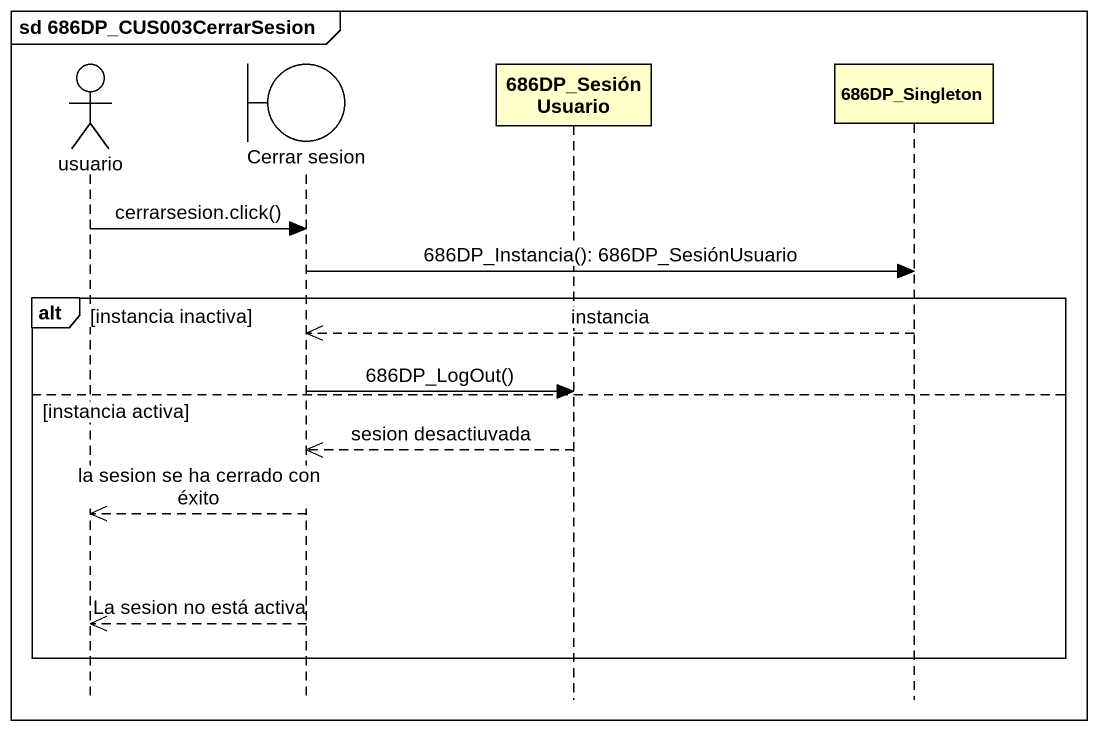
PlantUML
@startuml
mainframe sd 686DP_CUS003CerrarSesion
hide footbox
actor usuario
boundary "Cerrar sesion" as Cerrar_sesion
participant "686DP_SesiónUsuario" as c686DP_SesiónUsuario
participant "686DP_Singleton" as c686DP_Singleton

usuario -> Cerrar_sesion : cerrarsesion.click()
Cerrar_sesion -> c686DP_Singleton : 686DP_Instancia(): 686DP_SesiónUsuario
alt instancia inactiva
  c686DP_Singleton -->> Cerrar_sesion : instancia
  Cerrar_sesion -> c686DP_SesiónUsuario : 686DP_LogOut()
else instancia activa
  c686DP_SesiónUsuario -->> Cerrar_sesion : sesion desactiuvada
  Cerrar_sesion -->> usuario : la sesion se ha cerrado con éxito
  Cerrar_sesion -->> usuario : La sesion no está activa
end
@enduml
